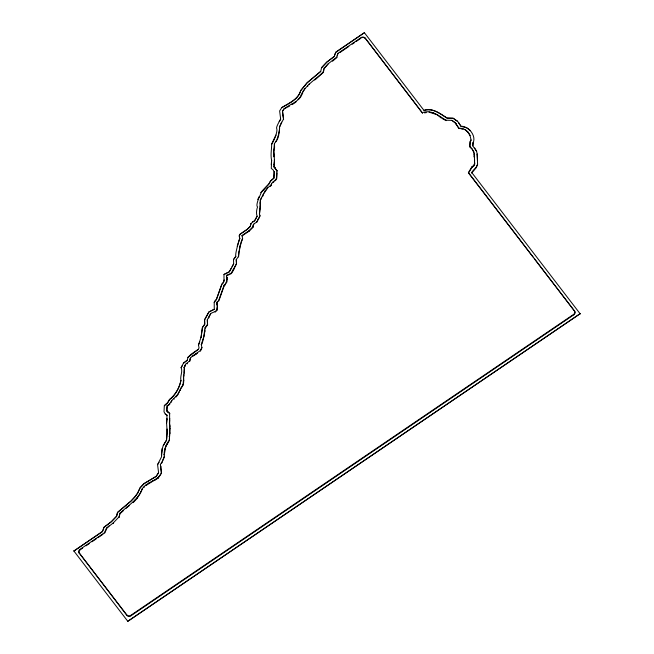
<?xml version="1.0" encoding="UTF-8"?>
<svg xmlns="http://www.w3.org/2000/svg" width="654" height="654" viewBox="0 0 654 654"><rect width="100%" height="100%" fill="white"/><g stroke="black" fill="none" stroke-linecap="round" stroke-linejoin="round"><path stroke-width="0.98" d="M167.072 429.024L166.517 440.019L163.377 445.374L166.557 440.175L167.22 433.316L166.59 423.212L166.942 418.92L166.59 423.212M169.345 422.836C170.857 428.705 169.296 434.665 169.386 440.559C169.877 431.509 169.549 422.427 169.639 413.279L166.77 410.63L167.023 405.815L169.59 404.008L171.716 400.583L177.569 394.55L183.112 384.413L184.354 368.145L184.224 373.303M274.484 160.173L273.732 150.395L274.418 143.667C278.024 138.803 279.667 132.844 279.487 126.786L283.493 119.102L282.438 111.008C286.836 104.746 296.115 103.823 300.325 96.906C304.29 85.772 315.138 79.992 323.174 72.038L324.09 68.163L328.398 63.626L336.851 57.029L337.995 53.309L361.147 37.572A2.878 2.624 -16.3 0 1 365.128 38.071L422.484 113.052L365.128 38.071M273.732 150.395L273.961 156.837L273.83 156.388M260.374 199.74L260.431 206.926L259.474 214.103L260.374 199.74L265.083 190.935L267.756 187.747L271.001 185.147C271.475 181.722 275.596 181.24 276.56 178.109L276.961 170.62L273.993 166.664L274.353 159.723M164.334 405.66L167.694 402.807L169.5 399.668C175.46 395.098 179.572 387.708 180.905 380.514C179.376 387.642 175.444 394.983 169.451 399.52L167.653 402.66L164.334 405.66L164.007 411.807L165.274 414.047L166.966 415.257L165.274 414.047M169.639 413.279L169.77 413.729L166.901 411.08L167.105 407.229M273.863 177.945L274.19 171.798L273.912 178.092L270.584 181.084L268.786 184.232C256.147 198.424 260.431 192.186 268.737 184.085L270.543 180.937L273.912 178.092M276.985 172.942L276.691 178.558L276.56 178.109M216.752 304.224L217.332 305.778L216.834 309.792L215.109 312.04L216.964 310.233L217.463 306.219L216.883 302.393L218.624 300.636L224.126 285.209L224.951 284.645C226.693 282.242 227.6 278.906 226.431 276.094L226.537 275.293L231.099 273.298L236.38 263.987L236.249 259.613L238.44 256.499L239.871 246.239L242.552 238.506L241.203 242.405L241.073 241.955M216.883 304.666L216.883 302.393M224.167 279.879L222.883 283.386L221.845 284.089L216.351 299.516L215.313 300.219L214.25 302.369L216.392 299.663L221.894 284.237L224.028 281.531L223.962 274.459L229.301 271.712L231.312 268.205L229.341 271.868L223.962 274.459M219.082 300.178L224.257 285.659L226.791 281.997L226.954 277.476M469.891 146.88C469.433 145.793 470.308 138.787 471.101 140.07L470.242 142.147L469.891 146.88L471.509 148.605M472.826 145.883L473.071 142.605L472.867 146.038L476.611 151.287L474.632 147.951M169.476 423.277L169.738 419.762M271.247 164.685L271.606 160.393L271.279 168.487L272.963 169.705L274.239 171.945M276.961 170.62L277.092 171.07L274.124 167.105L274.337 161.963M214.21 302.222L214.275 309.293L208.945 312.032L204.612 319.847L204.743 324.335L202.454 327.589L201.04 337.48L202.405 327.441L204.702 324.188L204.563 319.7L208.896 311.884L214.275 309.293M185.622 364.262L184.183 367.662L185.622 364.262L189.635 360.853L190.42 358.098L192.399 356.07L200.279 350.667L201.841 347.576L201.972 348.026L201.293 344.527L203.664 337.317L205.062 327.785L207.457 324.376L207.318 319.781L210.694 313.462L214.978 311.59M203.974 336.761L205.021 329.992M235.832 256.311L233.535 259.564L235.832 256.311C234.402 252.959 244.408 224.281 237.206 246.264M181.837 387.168C184.175 384.217 183.913 380.097 183.414 376.573M257.733 199.462C262.606 190.33 254.708 205.258 257.586 206.901C256.646 209.231 255.959 213.4 257.128 216.212L254.659 220.848L252.755 221.927L254.61 220.7L257.128 216.212M161.407 454.865L162.208 448.693L161.505 456.884L157.598 464.602L159.069 462.255M164.342 457.105L164.211 456.656L161.579 463.187L164.342 457.105C163.435 450.949 165.691 445.022 169.255 440.109M168.961 441.295L165.805 446.519L164.252 454.857L164.121 454.407M276.029 135.059C265.23 155.938 278.302 135.149 276.789 128.74C275.023 127.334 284.049 114.009 279.168 121.497M277.754 138.55L279.536 129.672M103.773 528.743L102.351 531.506L73.853 551.052L102.4 531.653L103.912 527.353L111.352 521.622L116.6 516.145L117.491 512.384L131.094 500.89L135.018 496.648L137.585 493.1L140.103 487.68L144.084 483.51L156.192 476.292L158.562 472.654L156.232 476.447L144.125 483.658L140.144 487.827L137.634 493.247L135.059 496.795L131.135 501.038L117.532 512.532L116.641 516.292L111.393 521.769L103.912 527.353M533.01 256.989L468.526 173.008L472.033 167.326L473.856 165.846L474.69 163.99L474.485 160.091L474.559 163.541L473.725 165.397L471.902 166.876L468.395 172.566L574.547 311.091A2.878 2.624 -16.3 0 1 573.803 314.803L130.857 615.839A2.878 2.624 -16.3 0 1 126.876 615.332L79.281 553.063A2.878 2.624 -16.3 0 1 80.025 549.352L104.509 532.716L106.471 528.13L113.126 523.077L119.093 516.848L119.96 513.202C128.012 505.55 138.403 499.566 142.343 488.661C147.207 481.393 157.916 481.148 161.366 472.719L160.41 464.414L161.448 462.746M106.471 528.13L106.512 529.2L106.381 528.751M334.333 56.399L326.845 61.983L321.645 67.607L326.886 62.13L334.333 56.399L335.837 52.099L364.384 32.7L423.972 110.403C432.923 107.706 440.142 113.845 447.123 118.186L453.206 118.341L457.563 121.358L453.165 118.186L447.074 118.039C440.191 113.722 432.523 107.37 423.972 110.403M239.184 251.324L240.958 243.263M262.687 195.759L262.818 196.2L263.578 193.535M273.863 150.845L274.41 148.245M246.035 233.225L249.117 231.197L252.885 227.42L253.425 224.314L256.654 222.066L260.03 215.755L259.344 213.662M252.885 227.42L253.221 224.992M187.927 357.362L198.146 349.457L190.919 354.37L187.927 357.362L187.24 360.223L183.627 363.044L187.24 360.223M189.635 360.853L189.766 361.294L190.42 358.098M250.269 226.243L250.997 223.529L250.31 226.39L247.318 229.382L240.092 234.296L239.241 235.98L240.051 234.14L247.277 229.235L250.31 226.39M119.96 513.202L119.224 517.289L119.093 516.848M320.746 71.368L307.102 82.715L300.652 90.653L307.143 82.862L320.746 71.368L321.596 67.46M323.534 71.515L323.992 69.577M199.748 342.05L198.505 344.96L200.991 337.333M201.293 344.527L201.416 344.977L202.429 342.614L203.664 337.317M261.183 192.758L259.385 196.968M300.194 92.198C297.284 99.67 288.463 103.357 282.054 107.452C289.231 103.218 298.494 99.506 300.603 90.497M183.545 377.023L183.995 374.742M162.249 448.84L163.328 445.227M269.832 186.635L271.132 185.589L271.631 183.512M210.694 313.462L210.302 315.056L210.171 314.607M231.099 273.298L231.23 273.748L232.595 271.712L236.38 263.987M473.112 142.752C476.382 136.024 469.09 126.23 460.898 126.181L458.568 122.576L460.947 126.336L466.76 127.841L470.062 130.35M231.361 268.353L233.633 263.897L232.007 266.628M476.218 167.359L477.559 164.367L476.259 167.506C468.378 177.496 471.256 171.757 476.259 167.506M106.136 529.993L104.64 533.157L104.509 532.716M364.384 32.7L335.886 52.246L334.464 55.001M181.232 387.487L179.997 390.585L179.866 390.136M198.187 349.604L199.045 347.92L198.464 344.813M201.579 348.795L200.41 351.116L200.279 350.667M182.253 365.676L181.15 367.679L183.586 362.896M257.226 221.673L258.404 218.706M298.085 99.195L298.216 99.645L300.456 97.356L302.361 93.775M258.943 218.411L260.03 215.755M217.014 302.843L217.39 301.478M264.208 193.118L267.756 187.747M276.266 179.286L275.416 180.749L275.285 180.3M260.954 199.445L261.723 197.524M282.005 107.305L279.634 110.943L280.68 119.298M283.468 118.603L282.569 111.45L283.999 108.621M276.961 140.177L275.89 141.82L275.759 141.37M153.461 480.919L158.301 478.066L160.966 473.986M140.087 493.664L137.177 498.315L133.22 502.607L133.089 502.158M207.318 319.781L207.588 324.825L205.192 328.226L205.062 327.785M175.926 397.101L177.111 395.695M251.038 223.676L252.706 221.78M242.683 238.955L242.005 235.481L248.986 230.748L252.755 226.971M315.514 79.469L323.305 72.48L323.174 72.038M120.091 513.643L123.598 510.496M125.707 508.608L129.402 505.567M106.602 528.579L109.071 525.947M274.01 181.738L272.612 182.728L272.481 182.286M167.8 405.815L169.075 404.908M193.257 356.029L197.573 353.095M152.603 480.813L152.734 481.262L145.736 485.636L145.605 485.194M339.778 52.631L348.876 46.45M352.179 44.194L354.664 42.51M356.316 41.39L360.452 38.578M292.918 104.109L296.009 102.008L295.878 101.566M79.412 553.513A2.878 2.624 -16.3 0 1 80.148 549.801L82.682 548.077M86.058 545.788L89.443 543.49M91.969 541.765L96.195 538.896M97.879 537.751L102.948 534.31M79.281 553.063L126.745 614.883A2.878 2.624 -16.3 0 0 130.726 615.389L573.672 314.353A2.878 2.624 -16.3 0 0 574.416 310.642M127.8 621.3L580.147 313.699L127.8 621.3L73.812 550.897M289.697 106.013L288.062 106.929L287.94 106.488M287.18 107.346L285.406 108.18L285.275 107.73M230.314 274.14L226.668 275.743L226.537 275.293M422.353 112.611C431.591 109.382 438.769 115.905 446.012 120.222L451.93 120.369L455.266 122.682L459.083 128.642L455.397 123.124L451.93 120.369M424.43 112.848L426.375 112.643M458.953 128.2C463.809 127.963 468.297 131.004 470.03 135.492M461.07 128.895L463.057 129.149L462.926 128.699M430.177 112.521L437.224 114.769L441.058 117.9L440.927 117.458M441.908 118.366L446.142 120.663L446.012 120.222M469.482 134.65L467.823 132.141L464.961 129.533M469.76 146.439L471.918 148.736L473.839 152.153L471.918 148.736M457.514 121.211L458.609 122.723M471.91 172.746L580.188 313.855M534.244 258.608L574.547 311.091M227.085 277.925L226.431 276.094M184.052 367.221L184.485 368.586M181.109 367.532C183.038 371.905 179.809 376.164 180.945 380.661M573.672 314.353L573.803 314.803M477.469 160.271L477.158 153.992L477.6 164.522M467.692 131.699L467.823 132.141M474.175 156.641L474.305 157.083L474.142 153.682L474.616 160.541M470.112 141.705L470.242 142.147M474.559 163.541L474.69 163.99M473.725 165.397L473.856 165.846M471.902 166.876L472.033 167.326M456.018 123.647L456.149 124.097M455.266 122.682L455.397 123.124M468.395 172.566L468.526 173.008M437.093 114.327L437.224 114.769M433.602 112.79L433.733 113.232M429.155 111.891L429.286 112.341M361.147 37.572L361.278 38.014M337.995 53.309L338.126 53.751M337.112 55.157L337.243 55.606M336.851 57.029L336.982 57.478L332.526 61.206L332.396 60.765M328.398 63.626L324.221 68.613L324.09 68.163M314.672 79.657L314.803 80.107M309.097 83.982L309.228 84.431M307.642 86.066L307.772 86.516M304.977 88.421L303.235 91.519L303.104 91.07M302.704 92.435L302.835 92.876M300.325 96.906L300.456 97.356M292.011 104.19L292.142 104.632M282.438 111.008L282.569 111.45M282.863 115.317L282.994 115.766M283.493 119.102L283.623 119.551M281.58 122.135L279.618 127.236L279.487 126.786M279.528 128.282L279.659 128.732M278.669 134.887L278.8 135.329M277.361 138.91L277.492 139.351M274.418 143.667L274.598 147.379L274.467 146.929M273.895 154.131L274.026 154.581M275.097 167.457L275.228 167.898M273.977 164.203L274.108 164.644M273.993 166.664L274.124 167.105M271.001 185.147L271.132 185.589M265.083 190.935L265.213 191.385M263.464 194.091L263.595 194.54M260.022 202.805L260.153 203.255M260.3 206.476L260.431 206.926M259.564 208.92L259.695 209.362M256.654 222.066L256.785 222.507M254.357 223.357L254.488 223.807M253.425 224.314L253.556 224.755M248.986 230.748L249.117 231.197M245.136 233.282L245.266 233.731L242.135 235.922L242.005 235.481M239.871 246.239L240.002 246.689M238.89 251.806L238.571 256.94L238.44 256.499M236.249 259.613L236.429 261.804M234.443 267.224L234.573 267.666M233.764 268.802L233.887 269.252M232.914 270.176L233.037 270.625M232.464 271.263L232.595 271.712M226.848 279.332L226.979 279.773M226.66 281.555L226.791 281.997M224.951 284.645L225.082 285.095M224.126 285.209L224.257 285.659M218.624 300.636L218.755 301.085M216.793 303.464L216.924 303.914M217.332 305.778L217.463 306.219M216.834 309.792L216.964 310.233M210.465 313.855L210.596 314.304M209.313 315.996L208.773 318.007L208.642 317.558M207.457 324.376L207.588 324.825M204.718 331.308L204.849 331.758M202.299 342.165L202.429 342.614M196.028 353.642L196.159 354.084M192.399 356.07L192.529 356.52M190.265 358.752L190.396 359.193M187.134 363.411L187.265 363.853M184.632 366.158L184.763 366.608M183.643 379.999L183.774 380.448M183.112 384.413L183.243 384.854M180.414 388.991L180.545 389.441M179.556 391.28L177.7 395L177.569 394.55M174.029 398.752L174.16 399.193M171.716 400.583L171.847 401.025M171.234 401.744L171.364 402.194M169.59 404.008L169.721 404.45M167.023 405.815L167.154 406.265M169.68 418.437L169.811 418.879M167.367 411.644L167.498 412.085M166.77 410.63L166.901 411.08M169.811 425.746L169.942 426.187M169.762 428.28L169.893 428.73M169.917 432.817L170.048 433.267M169.173 436.308L169.304 436.749M167.113 443.788L167.244 444.229M165.675 446.077L165.805 446.519M164.841 448.889L164.972 449.331M160.41 464.414L161.497 473.169L161.366 472.719M160.753 466.49L160.884 466.94M158.17 477.624L158.301 478.066M155.497 479.439L155.627 479.889M148.94 482.873L149.071 483.322M144.052 486.911L144.182 487.353M142.343 488.661L140.626 492.634L140.496 492.184M137.046 497.866L137.177 498.315M134.405 500.212L134.536 500.653M126.974 506.899L127.105 507.349M113.126 523.077L113.256 523.527M130.726 615.389L130.857 615.839M126.745 614.883L126.876 615.332M80.025 549.352L80.148 549.801M469.899 135.043L471.101 140.07M473.709 151.703L474.273 154.131M476.57 151.139L477.199 154.14M239.192 235.832L239.773 238.939M157.557 464.454L158.603 472.809M271.647 160.541C270.315 154.696 271.721 149.545 271.68 143.578M233.494 259.417L233.674 264.053M166.917 415.11L166.991 419.067M362.259 37.572A2.878 2.624 -16.3 0 1 365.104 38.333"/></g></svg>
